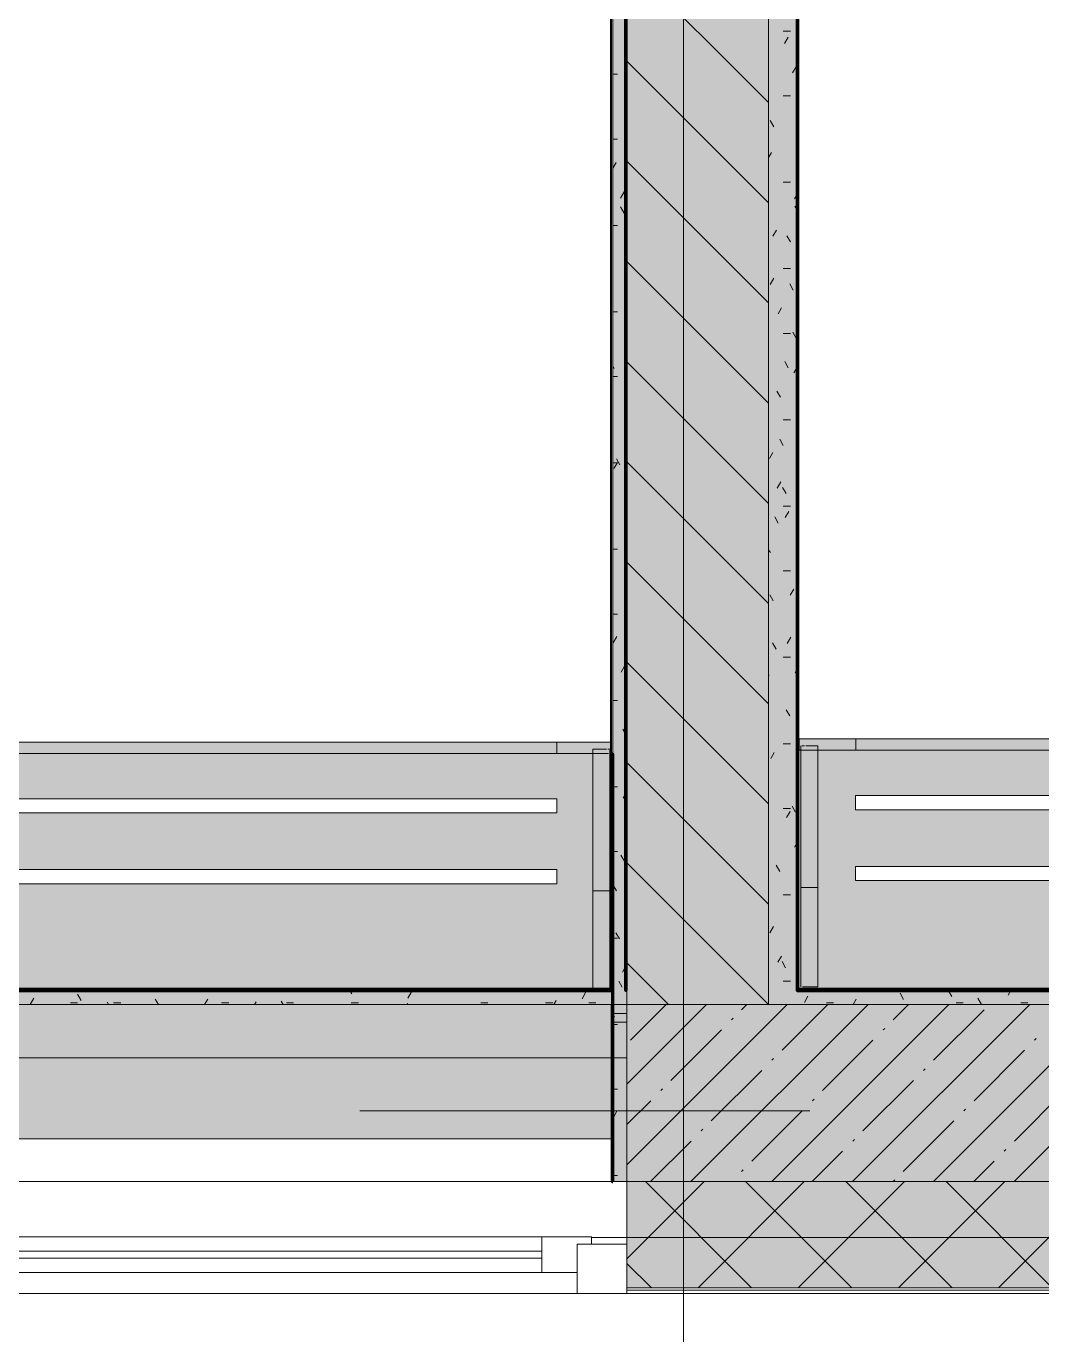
# Model space of a CAD drawing. Header units: millimetres. Extents: x -3817 to 677485, y -22715 to 103890.
# Drawn here: x 433561 to 434994, y 1603 to 3450 of the extents above; entities that cross this region are included whole.
import ezdxf

# ---------------------------------------------------------------- set-up
doc = ezdxf.new("R2010")
doc.units = ezdxf.units.MM
doc.layers.add('PDF _Геометрия', color=7, linetype='Continuous', true_color=0x1d1d1d)
doc.layers.add('PDF _Сплошная заливка', color=7, linetype='Continuous', true_color=0xffffff)

msp = doc.modelspace()

# ---------------------------------------------------------------- hatches: boundary and pattern name
at = {"layer": 'PDF _Сплошная заливка', "transparency": 33554559}
for points in [[(434482, 2069), (434608.6, 2069), (434608.6, 4319), (434408.6, 4319), (434408.6, 2069)], [(434388.6, 2069), (434387.6, 2089), (429463.6, 2089), (429463.6, 2069), (434387.6, 2069)], [(436744.6, 2069), (436928.6, 2069), (436928.6, 2089), (434648.6, 2089), (434648.6, 2069), (436421.4, 2069)], [(434482, 1819), (435308.6, 1819), (435308.6, 2069), (434408.6, 2069), (434408.6, 1819)]]:
    msp.add_hatch(color=256, dxfattribs=at).paths.add_polyline_path(points)
at = {"layer": 'PDF _Сплошная заливка', "true_color": 0xeae6de, "transparency": 33554559}
h = msp.add_hatch(color=254, dxfattribs=at)
h.paths.add_polyline_path([(432134.3, 2090), (434385.6, 2090), (434385.6, 2439.4), (432129.6, 2439.4), (432129.6, 2090)], flags=0)
h.paths.add_polyline_path([(432209.6, 2239.4), (432209.6, 2259.4), (434309.6, 2259.4), (434309.6, 2239.4), (432542.6, 2239.4)], flags=0)
h.paths.add_polyline_path([(432209.6, 2339.4), (432209.6, 2359.4), (434309.6, 2359.4), (434309.6, 2339.4), (432542.6, 2339.4)], flags=0)
h = msp.add_hatch(color=254, dxfattribs=at)
h.paths.add_polyline_path([(434651.2, 2090), (435321.5, 2090), (435321.1, 2444), (434651.2, 2444)], flags=0)
h.paths.add_polyline_path([(434731.2, 2244), (434731.2, 2264), (435241.5, 2264), (435241.5, 2244), (435128.5, 2244)], flags=0)
h.paths.add_polyline_path([(434731.2, 2344), (434731.2, 2364), (435241.5, 2364), (435241.5, 2344), (435128.5, 2344)], flags=0)
at = {"layer": 'PDF _Сплошная заливка', "transparency": 33554559}
h = msp.add_hatch(color=256, dxfattribs=at)
h.paths.add_polyline_path([(430158.6, 2056.5), (430158.6, 2069), (429908.6, 2069), (429908.6, 2056.5), (429956.7, 2056.5)], flags=0)
h.paths.add_polyline_path([(434388.6, 2056.5), (434408.6, 2056.5), (434408.6, 2069), (434388.6, 2069)], flags=0)
h.paths.add_polyline_path([(432108.6, 2056.5), (432108.6, 2069), (431058.6, 2069), (431058.6, 2056.5), (431249.7, 2056.5)], flags=0)
h = msp.add_hatch(color=256, dxfattribs=at)
h.paths.add_polyline_path([(434388.6, 2044), (434408.6, 2044), (434408.6, 2056.5), (434388.6, 2056.5)], flags=0)
h.paths.add_polyline_path([(429908.6, 2044), (430158.6, 2044), (430158.6, 2056.5), (429908.6, 2056.5)], flags=0)
h.paths.add_polyline_path([(431249.7, 2044), (432108.6, 2044), (432108.6, 2056.5), (431058.6, 2056.5), (431058.6, 2044)], flags=0)
at = {"layer": 'PDF _Сплошная заливка', "true_color": 0xe7e7e7, "transparency": 33554559}
h = msp.add_hatch(color=254, dxfattribs=at)
h.paths.add_polyline_path([(434388.6, 1994), (434408.6, 1994), (434408.6, 2044), (434388.6, 2044)], flags=0)
h.paths.add_polyline_path([(429908.6, 1994), (430158.6, 1994), (430158.6, 2044), (429908.6, 2044)], flags=0)
h.paths.add_polyline_path([(431249.7, 1994), (432108.6, 1994), (432108.6, 2044), (431058.6, 2044), (431058.6, 1994)], flags=0)
at = {"layer": 'PDF _Сплошная заливка', "transparency": 33554559}
h = msp.add_hatch(color=256, dxfattribs=at)
h.paths.add_polyline_path([(452358.6, 1669), (452358.6, 1819), (451008.6, 1819), (451008.6, 1669)], flags=0)
h.paths.add_polyline_path([(446608.6, 1669), (446608.6, 1819), (445208.6, 1819), (445208.6, 1669)], flags=0)
h.paths.add_polyline_path([(449308.6, 1669), (450108.6, 1669), (450108.6, 1819), (449308.6, 1819), (449308.6, 1790.5)], flags=0)
h.paths.add_polyline_path([(440958.6, 1669), (440958.6, 1819), (439808.6, 1819), (439808.6, 1669)], flags=0)
h.paths.add_polyline_path([(427208.6, 1669), (427208.6, 1819), (426316.6, 1819), (426316.6, 1669), (426613.4, 1669)], flags=0)
h.paths.add_polyline_path([(434408.6, 1669), (435308.6, 1669), (435308.6, 1819), (434408.6, 1819), (434408.6, 1790.5)], flags=0)
h.paths.add_polyline_path([(441858.6, 1669), (442908.6, 1669), (442908.6, 1819), (441858.6, 1819), (441858.6, 1790.5)], flags=0)
h.paths.add_polyline_path([(432108.6, 1669), (432108.6, 1819), (431058.6, 1819), (431058.6, 1669)], flags=0)
h.paths.add_polyline_path([(448408.6, 1669), (448408.6, 1819), (447508.6, 1819), (447508.6, 1669), (448057.8, 1669)], flags=0)
h.paths.add_polyline_path([(436208.6, 1669), (437508.6, 1669), (437508.6, 1819), (436208.6, 1819), (436208.6, 1790.5)], flags=0)
h.paths.add_polyline_path([(428108.6, 1669), (430158.6, 1669), (430158.6, 1819), (428108.6, 1819), (428108.6, 1790.5)], flags=0)
h.paths.add_polyline_path([(416488.6, 1669), (418308.6, 1669), (418308.6, 1819), (416488.6, 1819), (416488.6, 1790.5)], flags=0)
h.paths.add_polyline_path([(423263.4, 1669), (424000.6, 1669), (424000.6, 1819), (422958.6, 1819), (422958.6, 1669)], flags=0)
h.paths.add_polyline_path([(422058.6, 1669), (422058.6, 1819), (420908.6, 1819), (420908.6, 1669)], flags=0)
h.paths.add_polyline_path([(420008.6, 1669), (420008.6, 1819), (419208.6, 1819), (419208.6, 1669)], flags=0)

# ---------------------------------------------------------------- linework, layer by layer
at = {"layer": 'PDF _Геометрия', "color": 171, "lineweight": 70, "true_color": 0x8080ff}
msp.add_lwpolyline([(434406.6, 12309), (434406.6, 2089.5), (434407.6, 2089.5), (434407.6, 12309)], close=True, dxfattribs=at)
at = {"layer": 'PDF _Геометрия', "color": 9, "lineweight": 9, "true_color": 0xc0c0c0}
for points in [[(434388.6, 12298), (434388.6, 1994), (434408.6, 1994), (434408.6, 2044), (434408.6, 2056.5), (434408.6, 2069), (434408.6, 4319), (434608.6, 4319), (434608.6, 2069), (434648.6, 2069)], [(436928.6, 2439), (436928.6, 2089), (434648.6, 2089), (434648.6, 4319)], [(434385.6, 2090), (434385.6, 2819.3), (434385.6, 2945.7), (434385.6, 3065), (434385.6, 3001.3), (434385.6, 2934.4), (434385.6, 2864.3), (434385.6, 2791.2), (434385.6, 2714.8), (434385.6, 2635.4), (434385.6, 2552.8), (434385.6, 2467), (434385.6, 2439.4), (434385.6, 2545.3), (434385.6, 2723.5), (434385.6, 2912.7), (434385.6, 3113), (434385.6, 3154.3), (434385.6, 3187.2), (434385.6, 3213.3), (434385.6, 3234.3), (434385.6, 3251.6), (434385.6, 3266.9), (434385.6, 3281), (434385.6, 3294.4), (434385.6, 3307.2), (434385.6, 3319.9), (434385.6, 3332.9), (434385.6, 3346.3), (434385.6, 3360.3), (434385.6, 3374.7), (434385.6, 3389.3), (434385.6, 3404), (434385.6, 3418.7), (434385.6, 3433.1), (434385.6, 3447.1), (434385.6, 3461)], [(434386.6, 3461), (434386.6, 3447.1), (434386.6, 3433.1), (434386.6, 3418.7), (434386.6, 3404), (434386.6, 3389.3), (434386.6, 3374.7), (434386.6, 3360.3), (434386.6, 3346.3), (434386.6, 3332.9), (434386.6, 3319.9), (434386.6, 3307.2), (434386.6, 3294.4), (434386.6, 3281), (434386.6, 3266.9), (434386.6, 3251.6), (434386.6, 3234.3), (434386.6, 3213.3), (434386.6, 3187.2), (434386.6, 3154.3), (434386.6, 3113), (434386.6, 2912.7), (434386.6, 2723.5), (434386.6, 2545.3), (434386.6, 2439.4), (434386.6, 2467), (434386.6, 2552.8), (434386.6, 2635.4), (434386.6, 2714.8), (434386.6, 2791.2), (434386.6, 2864.3), (434386.6, 2934.4), (434386.6, 3001.3), (434386.6, 3065), (434386.6, 2945.7), (434386.6, 2819.3), (434386.6, 2090)], [(434385.6, 3342.5), (434385.6, 3344.8), (434385.6, 3347.4), (434385.6, 3350.5), (434385.6, 3353.8), (434385.6, 3357.6), (434385.6, 3361.6), (434385.6, 3365.9), (434385.6, 3370.6), (434385.6, 3375.4), (434385.6, 3380.3), (434385.6, 3385.3), (434385.6, 3390.2), (434385.6, 3395), (434385.6, 3399.7), (434385.6, 3404.1), (434385.6, 3408.3), (434385.6, 3412.2), (434385.6, 3415.9), (434385.6, 3419.4), (434385.6, 3422.6), (434385.6, 3425.7), (434385.6, 3428.6), (434385.6, 3431.3), (434385.6, 3433.9), (434385.6, 3436.2), (434385.6, 3438.3), (434385.6, 3440.2), (434385.6, 3441.7), (434385.6, 3443), (434385.6, 3443.9), (434385.6, 3444.6), (434385.6, 3445.1), (434385.6, 3445.3), (434385.6, 3445.5), (434385.6, 3445.7), (434385.6, 3445.8), (434385.6, 3446), (434385.6, 3446.2), (434385.6, 3446.5), (434385.6, 3446.6), (434385.6, 3446.8), (434385.6, 3446.8)], [(434385.6, 3446.8), (434385.6, 3446.8), (434385.6, 3446.7), (434385.6, 3446.6), (434385.6, 3446.3), (434385.6, 3446.1), (434385.6, 3445.7), (434385.6, 3445.4), (434385.6, 3444.9), (434385.6, 3444.5), (434385.6, 3443.9), (434385.6, 3443.3), (434385.6, 3442.6), (434385.6, 3441.8), (434385.6, 3440.9), (434385.6, 3439.9), (434385.6, 3438.6), (434385.6, 3437), (434385.6, 3434.8), (434385.6, 3431.8), (434385.6, 3427.9), (434385.6, 3422.9)], [(434386.6, 3356.4), (434386.6, 3357.7), (434386.6, 3359.2), (434386.6, 3360.7), (434386.6, 3362.3), (434386.6, 3363.9), (434386.6, 3365.6), (434386.6, 3367.3), (434386.6, 3369.1), (434386.6, 3370.9), (434386.6, 3372.8), (434386.6, 3374.8), (434386.6, 3376.8), (434386.6, 3378.9), (434386.6, 3381), (434386.6, 3383.1), (434386.6, 3385.1), (434386.6, 3387.1), (434386.6, 3389.2), (434386.6, 3391.2), (434386.6, 3393.3), (434386.6, 3395.5), (434386.6, 3397.7), (434386.6, 3399.9), (434386.6, 3402), (434386.6, 3404), (434386.6, 3406.1), (434386.6, 3408.5), (434386.6, 3412.1), (434386.6, 3420), (434386.6, 3420.9), (434386.6, 3425.9), (434386.6, 3429.8), (434386.6, 3432.8), (434386.6, 3435), (434386.6, 3436.6), (434386.6, 3437.9), (434386.6, 3438.9), (434386.6, 3439.8), (434386.6, 3440.6), (434386.6, 3441.3), (434386.6, 3441.9), (434386.6, 3442.5), (434386.6, 3443), (434386.6, 3443.4), (434386.6, 3443.8), (434386.6, 3444.1), (434386.6, 3444.4), (434386.6, 3444.6), (434386.6, 3444.7), (434386.6, 3444.8), (434386.6, 3444.9), (434385.6, 3444.9), (434385.6, 3444.8), (434385.6, 3444.7), (434385.6, 3444.6), (434385.6, 3444.4), (434385.6, 3444.1), (434385.6, 3443.8), (434385.6, 3443.4), (434385.6, 3443), (434385.6, 3442.5), (434385.6, 3441.9), (434385.6, 3441.3), (434385.6, 3440.6), (434385.6, 3439.8), (434385.6, 3438.9), (434385.6, 3437.9), (434385.6, 3436.6), (434385.6, 3435), (434385.6, 3432.8), (434385.6, 3429.8), (434385.6, 3425.9), (434385.6, 3420.9), (434385.6, 3420), (434385.6, 3412.1), (434385.6, 3408.5), (434385.6, 3406.1), (434385.6, 3404), (434385.6, 3402), (434385.6, 3399.9), (434385.6, 3397.7), (434385.6, 3395.5), (434385.6, 3393.3), (434385.6, 3391.2), (434385.6, 3389.2), (434385.6, 3387.1), (434385.6, 3385.1), (434385.6, 3383.1), (434385.6, 3381), (434385.6, 3378.9), (434385.6, 3376.8), (434385.6, 3374.8), (434385.6, 3372.8), (434385.6, 3370.9), (434385.6, 3369.1), (434385.6, 3367.3), (434385.6, 3365.6), (434385.6, 3363.9), (434385.6, 3362.3), (434385.6, 3360.7), (434385.6, 3359.2), (434385.6, 3357.7), (434385.6, 3356.4)], [(434385.6, 3444.9), (434385.6, 3444.8), (434385.6, 3444.7), (434385.6, 3444.5), (434385.6, 3444.3), (434385.6, 3444.1), (434385.6, 3443.9), (434385.6, 3443.7), (434385.6, 3443.5), (434385.6, 3443.4), (434385.6, 3443.1), (434385.6, 3442.6), (434385.6, 3442), (434385.6, 3441), (434385.6, 3439.8), (434385.6, 3438.2), (434385.6, 3436.3), (434385.6, 3434.2), (434385.6, 3431.9), (434385.6, 3429.3), (434385.6, 3426.6), (434385.6, 3423.7), (434385.6, 3420.7), (434385.6, 3417.4), (434385.6, 3413.9), (434385.6, 3410.2), (434385.6, 3406.3), (434385.6, 3402.1), (434385.6, 3397.7), (434385.6, 3393.1), (434385.6, 3388.2), (434385.6, 3383.3), (434385.6, 3378.3), (434385.6, 3373.4), (434385.6, 3368.6), (434385.6, 3364), (434385.6, 3359.6), (434385.6, 3355.6), (434385.6, 3351.9), (434385.6, 3348.5), (434385.6, 3345.5), (434385.6, 3342.8), (434385.6, 3340.5)], [(434386.6, 3422.9), (434386.6, 3427.9), (434386.6, 3431.8), (434386.6, 3434.8), (434386.6, 3437), (434386.6, 3438.6), (434386.6, 3439.9), (434386.6, 3440.9), (434386.6, 3441.8), (434386.6, 3442.6), (434386.6, 3443.3), (434386.6, 3443.9), (434386.6, 3444.5), (434386.6, 3444.9), (434386.6, 3445.4), (434386.6, 3445.7), (434386.6, 3446.1), (434386.6, 3446.3), (434386.6, 3446.6), (434386.6, 3446.7), (434386.6, 3446.8), (434386.6, 3446.8)], [(434386.6, 3446.8), (434386.6, 3446.8), (434386.6, 3446.6), (434386.6, 3446.5), (434386.6, 3446.2), (434386.6, 3446), (434386.6, 3445.8), (434386.6, 3445.7), (434386.6, 3445.5), (434386.6, 3445.3), (434386.6, 3445.1), (434386.6, 3444.6), (434386.6, 3443.9), (434386.6, 3443), (434386.6, 3441.7), (434386.6, 3440.2), (434386.6, 3438.3), (434386.6, 3436.2), (434386.6, 3433.9), (434386.6, 3431.3), (434386.6, 3428.6), (434386.6, 3425.7), (434386.6, 3422.6), (434386.6, 3419.4), (434386.6, 3415.9), (434386.6, 3412.2), (434386.6, 3408.3), (434386.6, 3404.1), (434386.6, 3399.7), (434386.6, 3395), (434386.6, 3390.2), (434386.6, 3385.3), (434386.6, 3380.3), (434386.6, 3375.4), (434386.6, 3370.6), (434386.6, 3365.9), (434386.6, 3361.6), (434386.6, 3357.6), (434386.6, 3353.8), (434386.6, 3350.5), (434386.6, 3347.4), (434386.6, 3344.8), (434386.6, 3342.5)], [(434386.6, 3340.5), (434386.6, 3342.8), (434386.6, 3345.5), (434386.6, 3348.5), (434386.6, 3351.9), (434386.6, 3355.6), (434386.6, 3359.6), (434386.6, 3364), (434386.6, 3368.6), (434386.6, 3373.4), (434386.6, 3378.3), (434386.6, 3383.3), (434386.6, 3388.2), (434386.6, 3393.1), (434386.6, 3397.7), (434386.6, 3402.1), (434386.6, 3406.3), (434386.6, 3410.2), (434386.6, 3413.9), (434386.6, 3417.4), (434386.6, 3420.7), (434386.6, 3423.7), (434386.6, 3426.6), (434386.6, 3429.3), (434386.6, 3431.9), (434386.6, 3434.2), (434386.6, 3436.3), (434386.6, 3438.2), (434386.6, 3439.8), (434386.6, 3441), (434386.6, 3442), (434386.6, 3442.6), (434386.6, 3443.1), (434386.6, 3443.4), (434386.6, 3443.5), (434386.6, 3443.7), (434386.6, 3443.9), (434386.6, 3444.1), (434386.6, 3444.3), (434386.6, 3444.5), (434386.6, 3444.7), (434386.6, 3444.8), (434386.6, 3444.9)], [(434386.6, 3355.8), (434386.6, 3357), (434386.6, 3358.3), (434386.6, 3359.7), (434386.6, 3361.2), (434386.6, 3362.7), (434386.6, 3364.3), (434386.6, 3365.9), (434386.6, 3367.6), (434386.6, 3369.3), (434386.6, 3371), (434386.6, 3372.9), (434386.6, 3374.8), (434386.6, 3376.8), (434386.6, 3378.8), (434386.6, 3380.9), (434386.6, 3383), (434386.6, 3385.1), (434386.6, 3387.1), (434386.6, 3389.1), (434386.6, 3391.1), (434386.6, 3393.2), (434386.6, 3395.3), (434386.6, 3397.5), (434386.6, 3399.7), (434386.6, 3401.9), (434386.6, 3404), (434386.6, 3406), (434386.6, 3408.1), (434386.6, 3410.4), (434386.6, 3414.1), (434386.6, 3422), (434385.6, 3422), (434385.6, 3414.1), (434385.6, 3410.4), (434385.6, 3408.1), (434385.6, 3406), (434385.6, 3404), (434385.6, 3401.9), (434385.6, 3399.7), (434385.6, 3397.5), (434385.6, 3395.3), (434385.6, 3393.2), (434385.6, 3391.1), (434385.6, 3389.1), (434385.6, 3387.1), (434385.6, 3385.1), (434385.6, 3383), (434385.6, 3380.9), (434385.6, 3378.8), (434385.6, 3376.8), (434385.6, 3374.8), (434385.6, 3372.9), (434385.6, 3371), (434385.6, 3369.3), (434385.6, 3367.6), (434385.6, 3365.9), (434385.6, 3364.3), (434385.6, 3362.7), (434385.6, 3361.2), (434385.6, 3359.7), (434385.6, 3358.3), (434385.6, 3357), (434385.6, 3355.8)], [(434385.6, 3420), (434386.6, 3420)], [(434386.6, 3354.4), (434386.6, 3356.5), (434386.6, 3358.7), (434386.6, 3360.9), (434386.6, 3363.1), (434386.6, 3365.2), (434386.6, 3367.2), (434386.6, 3369.3), (434386.6, 3371.7), (434386.6, 3375.3), (434386.6, 3383.2), (434386.6, 3384.1), (434386.6, 3389.1), (434386.6, 3393), (434386.6, 3396), (434386.6, 3398.2), (434386.6, 3399.9), (434386.6, 3401.1), (434386.6, 3402.1), (434386.6, 3403), (434386.6, 3403.8), (434386.6, 3404.5), (434386.6, 3405.1), (434386.6, 3405.7), (434386.6, 3406.2), (434386.6, 3406.6), (434386.6, 3407), (434386.6, 3407.3), (434386.6, 3407.6), (434386.6, 3407.8), (434386.6, 3408), (434386.6, 3408), (434386.6, 3408.1), (434385.6, 3408.1), (434385.6, 3408), (434385.6, 3408), (434385.6, 3407.8), (434385.6, 3407.6), (434385.6, 3407.3), (434385.6, 3407), (434385.6, 3406.6), (434385.6, 3406.2), (434385.6, 3405.7), (434385.6, 3405.1), (434385.6, 3404.5), (434385.6, 3403.8), (434385.6, 3403), (434385.6, 3402.1), (434385.6, 3401.1), (434385.6, 3399.9), (434385.6, 3398.2), (434385.6, 3396), (434385.6, 3393), (434385.6, 3389.1), (434385.6, 3384.1), (434385.6, 3383.2), (434385.6, 3375.3), (434385.6, 3371.7), (434385.6, 3369.3), (434385.6, 3367.2), (434385.6, 3365.2), (434385.6, 3363.1), (434385.6, 3360.9), (434385.6, 3358.7), (434385.6, 3356.5), (434385.6, 3354.4)], [(434385.6, 3408.1), (434385.6, 3408), (434385.6, 3407.9), (434385.6, 3407.7), (434385.6, 3407.5), (434385.6, 3407.3), (434385.6, 3407.1), (434385.6, 3406.9), (434385.6, 3406.8), (434385.6, 3406.6), (434385.6, 3406.3), (434385.6, 3405.8), (434385.6, 3405.2), (434385.6, 3404.2), (434385.6, 3403), (434385.6, 3401.4), (434385.6, 3399.5), (434385.6, 3397.4), (434385.6, 3395.1), (434385.6, 3392.6), (434385.6, 3389.8), (434385.6, 3387), (434385.6, 3383.9), (434385.6, 3380.6), (434385.6, 3377.1), (434385.6, 3373.4), (434385.6, 3369.5), (434385.6, 3365.3), (434385.6, 3360.9), (434385.6, 3356.3), (434385.6, 3351.4), (434385.6, 3346.5), (434385.6, 3341.5), (434385.6, 3336.6), (434385.6, 3331.8), (434385.6, 3327.2), (434385.6, 3322.8), (434385.6, 3318.8), (434385.6, 3315.1), (434385.6, 3311.7), (434385.6, 3308.7), (434385.6, 3306), (434385.6, 3303.8)], [(434385.6, 3301.7), (434385.6, 3303.9), (434385.6, 3306.6), (434385.6, 3309.6), (434385.6, 3313), (434385.6, 3316.7), (434385.6, 3320.7), (434385.6, 3325.1), (434385.6, 3329.7), (434385.6, 3334.5), (434385.6, 3339.4), (434385.6, 3344.4), (434385.6, 3349.4), (434385.6, 3354.2), (434385.6, 3358.8), (434385.6, 3363.3), (434385.6, 3367.4), (434385.6, 3371.3), (434385.6, 3375), (434385.6, 3378.5), (434385.6, 3381.8), (434385.6, 3384.9), (434385.6, 3387.8), (434385.6, 3390.5), (434385.6, 3393), (434385.6, 3395.3), (434385.6, 3397.5), (434385.6, 3399.3), (434385.6, 3400.9), (434385.6, 3402.1), (434385.6, 3403.1), (434385.6, 3403.8), (434385.6, 3404.2), (434385.6, 3404.5), (434385.6, 3404.7), (434385.6, 3404.8), (434385.6, 3405), (434385.6, 3405.2), (434385.6, 3405.4), (434385.6, 3405.6), (434385.6, 3405.8), (434385.6, 3405.9), (434385.6, 3406)], [(434385.6, 3406), (434385.6, 3406), (434385.6, 3405.9), (434385.6, 3405.7), (434385.6, 3405.5), (434385.6, 3405.2), (434385.6, 3404.9), (434385.6, 3404.5), (434385.6, 3404.1), (434385.6, 3403.6), (434385.6, 3403.1), (434385.6, 3402.4), (434385.6, 3401.7), (434385.6, 3400.9), (434385.6, 3400), (434385.6, 3399), (434385.6, 3397.8), (434385.6, 3396.1), (434385.6, 3393.9), (434385.6, 3391), (434385.6, 3387), (434385.6, 3382)], [(434386.6, 3303.8), (434386.6, 3306), (434386.6, 3308.7), (434386.6, 3311.7), (434386.6, 3315.1), (434386.6, 3318.8), (434386.6, 3322.8), (434386.6, 3327.2), (434386.6, 3331.8), (434386.6, 3336.6), (434386.6, 3341.5), (434386.6, 3346.5), (434386.6, 3351.4), (434386.6, 3356.3), (434386.6, 3360.9), (434386.6, 3365.3), (434386.6, 3369.5), (434386.6, 3373.4), (434386.6, 3377.1), (434386.6, 3380.6), (434386.6, 3383.9), (434386.6, 3387), (434386.6, 3389.8), (434386.6, 3392.6), (434386.6, 3395.1), (434386.6, 3397.4), (434386.6, 3399.5), (434386.6, 3401.4), (434386.6, 3403), (434386.6, 3404.2), (434386.6, 3405.2), (434386.6, 3405.8), (434386.6, 3406.3), (434386.6, 3406.6), (434386.6, 3406.8), (434386.6, 3406.9), (434386.6, 3407.1), (434386.6, 3407.3), (434386.6, 3407.5), (434386.6, 3407.7), (434386.6, 3407.9), (434386.6, 3408), (434386.6, 3408.1)], [(434386.6, 3382), (434386.6, 3387), (434386.6, 3391), (434386.6, 3393.9), (434386.6, 3396.1), (434386.6, 3397.8), (434386.6, 3399), (434386.6, 3400), (434386.6, 3400.9), (434386.6, 3401.7), (434386.6, 3402.4), (434386.6, 3403.1), (434386.6, 3403.6), (434386.6, 3404.1), (434386.6, 3404.5), (434386.6, 3404.9), (434386.6, 3405.2), (434386.6, 3405.5), (434386.6, 3405.7), (434386.6, 3405.9), (434386.6, 3406), (434386.6, 3406)], [(434386.6, 3406), (434386.6, 3405.9), (434386.6, 3405.8), (434386.6, 3405.6), (434386.6, 3405.4), (434386.6, 3405.2), (434386.6, 3405), (434386.6, 3404.8), (434386.6, 3404.7), (434386.6, 3404.5), (434386.6, 3404.2), (434386.6, 3403.8), (434386.6, 3403.1), (434386.6, 3402.1), (434386.6, 3400.9), (434386.6, 3399.3), (434386.6, 3397.5), (434386.6, 3395.3), (434386.6, 3393), (434386.6, 3390.5), (434386.6, 3387.8), (434386.6, 3384.9), (434386.6, 3381.8), (434386.6, 3378.5), (434386.6, 3375), (434386.6, 3371.3), (434386.6, 3367.4), (434386.6, 3363.3), (434386.6, 3358.8), (434386.6, 3354.2), (434386.6, 3349.4), (434386.6, 3344.4), (434386.6, 3339.4), (434386.6, 3334.5), (434386.6, 3329.7), (434386.6, 3325.1), (434386.6, 3320.7), (434386.6, 3316.7), (434386.6, 3313), (434386.6, 3309.6), (434386.6, 3306.6), (434386.6, 3303.9), (434386.6, 3301.7)], [(434386.6, 3383.2), (434385.6, 3383.2)], [(434386.6, 3352.3), (434386.6, 3354.5), (434386.6, 3356.6), (434386.6, 3358.8), (434386.6, 3361), (434386.6, 3363.1), (434386.6, 3365.1), (434386.6, 3367.2), (434386.6, 3369.6), (434386.6, 3373.3), (434386.6, 3381.1), (434385.6, 3381.1), (434385.6, 3373.3), (434385.6, 3369.6), (434385.6, 3367.2), (434385.6, 3365.1), (434385.6, 3363.1), (434385.6, 3361), (434385.6, 3358.8), (434385.6, 3356.6), (434385.6, 3354.5), (434385.6, 3352.3)], [(434385.6, 3355.9), (434385.6, 3341), (434385.6, 3326.5), (434385.6, 3312.4), (434385.6, 3298.5), (434385.6, 3284.7), (434385.6, 3270.7), (434385.6, 3256.4), (434385.6, 3241.6), (434385.6, 3226.2), (434385.6, 3209.8), (434385.6, 3192.2), (434385.6, 3172.6), (434385.6, 3150.3), (434385.6, 3124.6), (434385.6, 3094.8), (434385.6, 3060.2), (434385.6, 3022.7), (434385.6, 2989.1), (434385.6, 2959.2), (434385.6, 2932.5), (434385.6, 2908.5), (434385.6, 2886.9), (434385.6, 2867.3), (434385.6, 2849.3), (434385.6, 2833.9)], [(434386.6, 2833.9), (434386.6, 2849.3), (434386.6, 2867.3), (434386.6, 2886.9), (434386.6, 2908.5), (434386.6, 2932.5), (434386.6, 2959.2), (434386.6, 2989.1), (434386.6, 3022.7), (434386.6, 3060.2), (434386.6, 3094.8), (434386.6, 3124.6), (434386.6, 3150.3), (434386.6, 3172.6), (434386.6, 3192.2), (434386.6, 3209.8), (434386.6, 3226.2), (434386.6, 3241.6), (434386.6, 3256.4), (434386.6, 3270.7), (434386.6, 3284.7), (434386.6, 3298.5), (434386.6, 3312.4), (434386.6, 3326.5), (434386.6, 3341), (434386.6, 3355.9)], [(434385.6, 2979.6), (434385.6, 2982.8), (434385.6, 3011), (434385.6, 3035.3), (434385.6, 3056.2), (434385.6, 3074), (434385.6, 3089.1), (434385.6, 3101.9), (434385.6, 3112.8), (434385.6, 3122), (434385.6, 3129.9), (434385.6, 3137.1), (434385.6, 3144.1), (434385.6, 3150.1), (434385.6, 3153.6)], [(434385.6, 3152.4), (434385.6, 3148.3), (434385.6, 3141.3), (434385.6, 3131.3), (434385.6, 3118.5), (434385.6, 3103.4), (434385.6, 3086.4), (434385.6, 3076.2), (434385.6, 3066.8), (434385.6, 3058.3), (434385.6, 3050.4), (434385.6, 3043.2), (434385.6, 3036.5), (434385.6, 3030.2), (434385.6, 3024.3), (434385.6, 3018.7), (434385.6, 3013.4), (434385.6, 3008.3), (434385.6, 3003.6), (434385.6, 2999.1), (434385.6, 2994.9), (434385.6, 2990.9), (434385.6, 2987.2), (434385.6, 2983.8), (434385.6, 2981)], [(434385.6, 3151.5), (434385.6, 3148), (434385.6, 3142), (434385.6, 3135), (434385.6, 3127.8), (434385.6, 3119.9), (434385.6, 3110.7), (434385.6, 3099.8), (434385.6, 3087), (434385.6, 3071.9), (434385.6, 3054.1), (434385.6, 3033.3), (434385.6, 3008.9), (434385.6, 2980.7), (434385.6, 2977.5)], [(434385.6, 2978.9), (434385.6, 2981.8), (434385.6, 2985.1), (434385.6, 2988.8), (434385.6, 2992.8), (434385.6, 2997), (434385.6, 3001.5), (434385.6, 3006.2), (434385.6, 3011.3), (434385.6, 3016.6), (434385.6, 3022.2), (434385.6, 3028.1), (434385.6, 3034.4), (434385.6, 3041.1), (434385.6, 3048.4), (434385.6, 3056.2), (434385.6, 3064.8), (434385.6, 3074.1), (434385.6, 3084.4), (434385.6, 3101.4), (434385.6, 3116.4), (434385.6, 3129.2), (434385.6, 3139.2), (434385.6, 3146.2), (434385.6, 3150.3)], [(434386.6, 3153.6), (434386.6, 3150.1), (434386.6, 3144.1), (434386.6, 3137.1), (434386.6, 3129.9), (434386.6, 3122), (434386.6, 3112.8), (434386.6, 3101.9), (434386.6, 3089.1), (434386.6, 3074), (434386.6, 3056.2), (434386.6, 3035.3), (434386.6, 3011), (434386.6, 2982.8), (434386.6, 2979.6)], [(434386.6, 2981), (434386.6, 2983.8), (434386.6, 2987.2), (434386.6, 2990.9), (434386.6, 2994.9), (434386.6, 2999.1), (434386.6, 3003.6), (434386.6, 3008.3), (434386.6, 3013.4), (434386.6, 3018.7), (434386.6, 3024.3), (434386.6, 3030.2), (434386.6, 3036.5), (434386.6, 3043.2), (434386.6, 3050.4), (434386.6, 3058.3), (434386.6, 3066.8), (434386.6, 3076.2), (434386.6, 3086.4), (434386.6, 3103.4), (434386.6, 3118.5), (434386.6, 3131.3), (434386.6, 3141.3), (434386.6, 3148.3), (434386.6, 3152.4)], [(434386.6, 2977.5), (434386.6, 2980.7), (434386.6, 3008.9), (434386.6, 3033.3), (434386.6, 3054.1), (434386.6, 3071.9), (434386.6, 3087), (434386.6, 3099.8), (434386.6, 3110.7), (434386.6, 3119.9), (434386.6, 3127.8), (434386.6, 3135), (434386.6, 3142), (434386.6, 3148), (434386.6, 3151.5)], [(434386.6, 3150.3), (434386.6, 3146.2), (434386.6, 3139.2), (434386.6, 3129.2), (434386.6, 3116.4), (434386.6, 3101.4), (434386.6, 3084.4), (434386.6, 3074.1), (434386.6, 3064.8), (434386.6, 3056.2), (434386.6, 3048.4), (434386.6, 3041.1), (434386.6, 3034.4), (434386.6, 3028.1), (434386.6, 3022.2), (434386.6, 3016.6), (434386.6, 3011.3), (434386.6, 3006.2), (434386.6, 3001.5), (434386.6, 2997), (434386.6, 2992.8), (434386.6, 2988.8), (434386.6, 2985.1), (434386.6, 2981.8), (434386.6, 2978.9)], [(434385.6, 2832.4), (434385.6, 2816.3), (434385.6, 2800.7), (434385.6, 2785.6), (434385.6, 2770.9), (434385.6, 2756.6), (434385.6, 2742.7), (434385.6, 2729), (434385.6, 2715.6), (434385.6, 2702.5), (434385.6, 2689.5), (434385.6, 2676.7), (434385.6, 2664.3), (434385.6, 2652.2), (434385.6, 2640.6)], [(434386.6, 2640.6), (434386.6, 2652.2), (434386.6, 2664.3), (434386.6, 2676.7), (434386.6, 2689.5), (434386.6, 2702.5), (434386.6, 2715.6), (434386.6, 2729), (434386.6, 2742.7), (434386.6, 2756.6), (434386.6, 2770.9), (434386.6, 2785.6), (434386.6, 2800.7), (434386.6, 2816.3), (434386.6, 2832.4)], [(434385.6, 2641.4), (434385.6, 2663.7), (434385.6, 2686.3)], [(434386.6, 2686.3), (434386.6, 2663.7), (434386.6, 2641.4)], [(434387.6, 2089), (429483.6, 2089), (429483.6, 2439), (429463.6, 2439), (428868.6, 2439), (428868.6, 2419), (429463.6, 2419), (429463.6, 2089), (429463.6, 2069), (434387.6, 2069)], [(434388.6, 2069), (434388.6, 2089)], [(432108.6, 1819), (432108.6, 1661), (434408.6, 1661), (434408.6, 1819)]]:
    msp.add_lwpolyline(points, dxfattribs=at)
for points in [[(434407.6, 12299), (434407.6, 2089.5), (434408.6, 2089.5), (434408.6, 12299)], [(434408.6, 4319), (434408.6, 2069), (434608.6, 2069), (434608.6, 4319)], [(434386.6, 2640.6), (434386.6, 3355.9), (434385.6, 3355.9), (434385.6, 2640.6)], [(434386.6, 2236.8), (434386.6, 2641.4), (434385.6, 2641.4), (434385.6, 2236.8)], [(434408.6, 1819), (434408.6, 2069), (434388.6, 2069), (434388.6, 1819)], [(432129.6, 1819), (434387.6, 1819)], [(435308.6, 1819), (434408.6, 1819), (434408.6, 1661), (435308.6, 1661)]]:
    msp.add_lwpolyline(points, close=True, dxfattribs=at)
at = {"layer": 'PDF _Геометрия', "color": 231, "lineweight": 70, "true_color": 0xff80c0}
for points in [[(436928.6, 2440), (436609.1, 2440), (436608.1, 2440), (436608.1, 2090), (434649.6, 2090), (434649.6, 11298)], [(434648.6, 4319), (434648.6, 2090), (434648.6, 2089), (436609.1, 2089)], [(434387.6, 2069), (434387.6, 2019), (434388.6, 2019), (434388.6, 2069), (434388.6, 2089), (434388.6, 2422.6), (434387.6, 2422.6), (434387.6, 2090), (429484.6, 2090), (429484.6, 2440), (429483.6, 2440), (428868.6, 2440), (428848.6, 2440), (428847.6, 2440), (428847.6, 2090), (427001, 2090), (427001, 2440), (427000, 2440), (426585, 2440), (426565, 2440), (426564, 2440), (426564, 2090), (426308.6, 2090), (426308.6, 2089)], [(428868.6, 2439), (429483.6, 2439), (429483.6, 2090), (429483.6, 2089), (434387.6, 2089)]]:
    msp.add_lwpolyline(points, dxfattribs=at)
at = {"layer": 'PDF _Геометрия', "color": 253, "lineweight": 9, "true_color": 0xaaaaaa}
for points in [[(434488.6, 12.7), (434488.6, 2512.7), (434488.6, 4836.3)], [(434031.5, 1919), (434666.5, 1919)], [(432788.6, 1721), (434288.6, 1721)], [(434408.6, 1731), (434338.6, 1731)], [(434288.6, 1711), (432788.6, 1711)], [(432108.6, 1661), (434408.6, 1661)], [(434338.6, 1661), (432178.6, 1661)]]:
    msp.add_lwpolyline(points, dxfattribs=at)
at = {"layer": 'PDF _Геометрия', "lineweight": 9}
for points in [[(434608.6, 3342), (434408.6, 3542)], [(434608.6, 3200.6), (434408.6, 3400.6)], [(434608.6, 3059.2), (434408.6, 3259.2)], [(434608.6, 2917.8), (434408.6, 3117.8)], [(434608.6, 2776.3), (434408.6, 2976.3)], [(434608.6, 2634.9), (434408.6, 2834.9)], [(434608.6, 2493.5), (434408.6, 2693.5)], [(434608.6, 2352.1), (434408.6, 2552.1)], [(434608.6, 2210.7), (434408.6, 2410.7)], [(434608.6, 2069.2), (434408.6, 2269.2)], [(434467.4, 2069), (434408.6, 2127.8)], [(434408.6, 1956.8), (434520.9, 2069)], [(434408.6, 1842.7), (434634.9, 2069)], [(434413.7, 2018.8), (434463.9, 2069)], [(434499, 1819), (434749, 2069)], [(434570.5, 2061.6), (434577.9, 2069)], [(434613, 1819), (434863, 2069)], [(434627.5, 2004.5), (434692, 2069)], [(434727.1, 1819), (434977.1, 2069)], [(434784.3, 2047.3), (434806, 2069)], [(434841.1, 1819), (435091.1, 2069)], [(434955.2, 1819), (435205.2, 2069)], [(434841.3, 1990.3), (434912.6, 2061.6)], [(434470.7, 1961.8), (434542, 2033.1)], [(434556.2, 2047.3), (434558.6, 2049.7)], [(434770.1, 2033.1), (434772.4, 2035.4)], [(434684.5, 1947.5), (434755.8, 2018.8)], [(434983.9, 2018.8), (434986.3, 2021.2)], [(434898.4, 1933.3), (434969.6, 2004.5)], [(434613.2, 1990.3), (434615.6, 1992.7)], [(434827.1, 1976), (434829.5, 1978.4)], [(434527.7, 1904.7), (434599, 1976)], [(434741.5, 1890.5), (434812.8, 1961.8)], [(434456.4, 1947.5), (434458.8, 1949.9)], [(434955.4, 1876.2), (435026.7, 1947.5)], [(434408.6, 1899.7), (434442.2, 1933.3)], [(434670.3, 1933.3), (434672.6, 1935.6)], [(434884.1, 1919), (434886.5, 1921.4)], [(434584.7, 1847.7), (434656, 1919)], [(434798.6, 1833.5), (434869.9, 1904.7)], [(434513.4, 1890.5), (434515.8, 1892.9)], [(434442, 1819), (434499.2, 1876.2)], [(434727.3, 1876.2), (434729.7, 1878.6)], [(434670.1, 1819), (434713, 1862)], [(434898.2, 1819), (434926.9, 1847.7)], [(434941.1, 1862), (434943.5, 1864.3)], [(434570.5, 1833.5), (434572.8, 1835.8)], [(434408.6, 1710.2), (434517.4, 1819)], [(434584.6, 1669), (434434.6, 1819)], [(434508.9, 1669), (434658.9, 1819)], [(434556, 1819), (434556.2, 1819.2)], [(434726, 1669), (434576, 1819)], [(434650.3, 1669), (434800.3, 1819)], [(434867.4, 1669), (434717.4, 1819)], [(434784.3, 1819.2), (434786.7, 1821.6)], [(434791.7, 1669), (434941.7, 1819)], [(435008.9, 1669), (434858.9, 1819)], [(434933.1, 1669), (435083.1, 1819)], [(434443.2, 1669), (434408.6, 1703.5)]]:
    msp.add_lwpolyline(points, dxfattribs=at)
at = {"layer": 'PDF _Геометрия', "color": 253, "lineweight": 9, "true_color": 0x9b9b9b}
for points in [[(434629.2, 3443), (434639.3, 3443)], [(434636.1, 3434.2), (434631.1, 3425.5)], [(434608.6, 3412.5), (434608.8, 3412.5)], [(434388.6, 3382), (434395.4, 3382)], [(434647.3, 3392.6), (434642.2, 3383.9)], [(434648.6, 3373.2), (434648.4, 3373.6)], [(434629.2, 3351.6), (434639.3, 3351.6)], [(434608.6, 3321.1), (434608.8, 3321.1)], [(434615.9, 3308), (434610.9, 3316.7)], [(434388.6, 3290.6), (434395.4, 3290.6)], [(434612.7, 3271.8), (434608.6, 3264.7)], [(434393.4, 3257.6), (434388.6, 3249.4)], [(434404.5, 3216), (434399.5, 3207.3)], [(434629.2, 3229.6), (434639.3, 3229.6)], [(434648.6, 3212.1), (434645.2, 3206.2)], [(434648.6, 3190.3), (434645.4, 3195.9)], [(434404.7, 3186.1), (434399.7, 3194.8)], [(434388.6, 3168.7), (434395.4, 3168.7)], [(434619.8, 3162.1), (434614.7, 3153.4)], [(434639.3, 3145.5), (434634.3, 3154.2)], [(434608.6, 3138.2), (434608.8, 3138.2)], [(434629.2, 3107.7), (434639.3, 3107.7)], [(434615.7, 3094.1), (434610.7, 3085.3)], [(434643.4, 3077.5), (434638.4, 3086.2)], [(434608.6, 3077.2), (434608.8, 3077.2)], [(434408.6, 3057.4), (434407.9, 3058.7)], [(434626.9, 3052.4), (434621.8, 3043.7)], [(434388.6, 3046.8), (434395.4, 3046.8)], [(434629.2, 3016.3), (434639.3, 3016.3)], [(434647.5, 3009.5), (434642.5, 3018.2)], [(434608.6, 2985.8), (434608.8, 2985.8)], [(434636.3, 2967.8), (434631.3, 2976.5)], [(434390.6, 2966.7), (434388.6, 2970.1)], [(434648.6, 2968.2), (434644.1, 2960.4)], [(434388.6, 2955.3), (434395.4, 2955.3)], [(434625.2, 2926.2), (434620.1, 2934.9)], [(434629.2, 2894.4), (434639.3, 2894.4)], [(434629.3, 2858.2), (434624.2, 2866.9)], [(434614.6, 2848.3), (434609.6, 2839.6)], [(434388.6, 2833.4), (434395.4, 2833.4)], [(434395.3, 2834.2), (434390.2, 2825.5)], [(434398.8, 2830.7), (434393.7, 2839.4)], [(434608.6, 2802.9), (434608.8, 2802.9)], [(434625.8, 2806.7), (434620.7, 2798)], [(434633.3, 2790.1), (434628.3, 2798.8)], [(434629.2, 2772.4), (434639.3, 2772.4)], [(434622.2, 2748.5), (434617.2, 2757.2)], [(434636.9, 2765), (434631.9, 2756.3)], [(434608.6, 2742), (434608.8, 2742)], [(434388.6, 2711.5), (434395.4, 2711.5)], [(434611, 2706.8), (434608.6, 2711)], [(434648.6, 2702.7), (434647.6, 2704.4)], [(434629.2, 2681), (434639.3, 2681)], [(434608.6, 2650.5), (434608.8, 2650.5)], [(434615.1, 2638.8), (434610.1, 2647.5)], [(434644, 2655.4), (434639, 2646.7)], [(434388.6, 2620), (434395.4, 2620)], [(434394.2, 2588.4), (434389.1, 2579.7)], [(434639.9, 2587.3), (434634.9, 2578.6)], [(434619.2, 2570.8), (434614.2, 2579.5)], [(434629.2, 2559.1), (434639.3, 2559.1)], [(434405.3, 2546.8), (434400.3, 2538.1)], [(434609.4, 2534.5), (434608.6, 2533.2)], [(434648.6, 2541.5), (434646, 2537)], [(434388.6, 2498.1), (434395.4, 2498.1)], [(434638.5, 2476.4), (434633.5, 2485.1)], [(434408, 2448.9), (434403, 2457.6)], [(434608.6, 2467.6), (434608.8, 2467.6)], [(434408.6, 2430.6), (434407.4, 2428.4)], [(434616.5, 2424.9), (434611.5, 2416.2)], [(434629.2, 2437.2), (434639.3, 2437.2)], [(434608.6, 2406.7), (434608.8, 2406.7)], [(434408.6, 2386.8), (434407.1, 2389.5)], [(434388.6, 2376.2), (434395.4, 2376.2)], [(434408.3, 2369.1), (434403.3, 2360.4)], [(434646.7, 2340.3), (434641.7, 2349)], [(434629.2, 2345.7), (434639.3, 2345.7)], [(434638.8, 2341.6), (434633.8, 2332.9)], [(434608.6, 2315.2), (434608.8, 2315.2)], [(434648.6, 2297.7), (434644.9, 2291.3)], [(434388.6, 2284.8), (434395.4, 2284.8)], [(434405, 2271.2), (434400, 2279.9)], [(434624.4, 2257), (434619.3, 2265.7)], [(434393.9, 2229.5), (434388.8, 2238.2)], [(434629.2, 2223.8), (434639.3, 2223.8)], [(434388.6, 2162.8), (434395.4, 2162.8)], [(434398, 2161.5), (434392.9, 2170.2)], [(434615.4, 2179.1), (434610.4, 2170.4)], [(434608.6, 2132.4), (434608.8, 2132.4)], [(434626.6, 2137.5), (434621.5, 2128.8)], [(434632.5, 2120.9), (434627.5, 2129.7)], [(434407.2, 2123.4), (434402.2, 2114.7)], [(433718.7, 2089), (433717.8, 2087.5)], [(434020.2, 2084.2), (434017.5, 2089)], [(434402, 2093.5), (434397, 2102.2)], [(434629.2, 2101.9), (434639.3, 2101.9)], [(434757.4, 2087.5), (434756.6, 2089)], [(434867.1, 2080.4), (434862.1, 2089)], [(434950.5, 2089), (434946.5, 2082)], [(433571.5, 2077.9), (433566.5, 2069.2)], [(433623.4, 2071.4), (433633.4, 2071.4)], [(433638.4, 2074.9), (433633.4, 2083.6)], [(433677.1, 2069), (433675, 2072.5)], [(433684.3, 2071.4), (433694.4, 2071.4)], [(433747.4, 2069), (433743.1, 2076.6)], [(433817.2, 2076.8), (433812.7, 2069)], [(433836.7, 2071.4), (433846.8, 2071.4)], [(433885.3, 2072.8), (433883.1, 2069)], [(433923.4, 2069), (433920.8, 2073.6)], [(433928.2, 2071.4), (433938.2, 2071.4)], [(434019.6, 2071.4), (434029.7, 2071.4)], [(434099.4, 2069), (434098.5, 2070.6)], [(434104.6, 2086.9), (434099.6, 2078.2)], [(434202.5, 2071.4), (434212.5, 2071.4)], [(434293.9, 2071.4), (434304, 2071.4)], [(434308.7, 2074.7), (434305.4, 2069)], [(434350.3, 2085.8), (434345.3, 2077.1)], [(434354.9, 2071.4), (434364.9, 2071.4)], [(434608.6, 2071.4), (434608.8, 2071.4)], [(434664.1, 2080.6), (434659.1, 2071.9)], [(434690.2, 2071.4), (434700.2, 2071.4)], [(434732.1, 2076.5), (434727.8, 2069)], [(434799.1, 2076.3), (434794.1, 2085)], [(434873, 2071.4), (434883.1, 2071.4)], [(434908.8, 2069.2), (434903.7, 2078)], [(434964.5, 2071.4), (434974.5, 2071.4)], [(434390.9, 2051.8), (434388.6, 2055.7)], [(434388.6, 2040.9), (434395.4, 2040.9)], [(434388.6, 1949.5), (434395.4, 1949.5)], [(434395, 1919.3), (434389.9, 1910.6)], [(434388.6, 1827.6), (434395.4, 1827.6)]]:
    msp.add_lwpolyline(points, dxfattribs=at)
at = {"layer": 'PDF _Геометрия', "color": 8, "lineweight": 9, "true_color": 0x808080}
for points in [[(432129.6, 2439.4), (434385.6, 2439.4), (432129.6, 2439.4), (432129.6, 2090)], [(432129.6, 2439.4), (434385.6, 2439.4), (432129.6, 2439.4)], [(432209.6, 2439.4), (434309.6, 2439.4), (432209.6, 2439.4)], [(434651.5, 2444), (435321.3, 2444), (434651.5, 2444)], [(434731.5, 2444), (435241.5, 2444), (434731.5, 2444)], [(432129.6, 2069), (432129.6, 1879.5), (434387.6, 1879.5), (432129.6, 1879.5)]]:
    msp.add_lwpolyline(points, dxfattribs=at)
at = {"layer": 'PDF _Геометрия', "color": 254, "lineweight": 9, "true_color": 0xd5d3cf}
for points in [[(434309.6, 2439.4), (434309.6, 2423.4)], [(434379.7, 2429.5), (434360.6, 2429.5)], [(434659.1, 2434.2), (434655.6, 2434.2)], [(434677.9, 2434.2), (434661, 2434.2)], [(434384.6, 2229.5), (434360.6, 2229.5)], [(434677.9, 2234.2), (434653.9, 2234.2)]]:
    msp.add_lwpolyline(points, close=True, dxfattribs=at)
at = {"layer": 'PDF _Геометрия', "color": 254, "lineweight": 9, "true_color": 0xe5e3df}
for points in [[(434385.6, 2439.3), (434385.6, 2435.4)], [(434386.6, 2436.4), (434386.6, 2439.3)]]:
    msp.add_lwpolyline(points, close=True, dxfattribs=at)
at = {"layer": 'PDF _Геометрия', "color": 8, "lineweight": 9, "true_color": 0x808080}
for points in [[(434651.2, 2444), (435321.3, 2444), (434651.2, 2444), (434651.2, 2090)], [(432209.6, 2359.4), (434309.6, 2359.4), (434309.6, 2339.4), (432209.6, 2339.4)], [(432209.6, 2359.4), (432209.6, 2339.4), (434309.6, 2339.4), (434309.6, 2359.4)], [(434731.2, 2344), (434731.2, 2364), (435241.5, 2364), (435241.5, 2344)], [(434731.2, 2344), (435241.5, 2344), (435241.5, 2364), (434731.2, 2364)], [(432209.6, 2259.4), (434309.6, 2259.4), (434309.6, 2239.4), (432209.6, 2239.4)], [(432209.6, 2259.4), (432209.6, 2239.4), (434309.6, 2239.4), (434309.6, 2259.4)], [(434731.2, 2244), (434731.2, 2264), (435241.5, 2264), (435241.5, 2244)], [(434731.2, 2244), (435241.5, 2244), (435241.5, 2264), (434731.2, 2264)]]:
    msp.add_lwpolyline(points, close=True, dxfattribs=at)
at = {"layer": 'PDF _Геометрия', "color": 253, "lineweight": 9, "true_color": 0xaba79f}
for points in [[(434651.5, 2443.5), (434651.5, 2428)], [(434651.5, 2428), (434653.9, 2428)], [(434677.9, 2428), (435293.9, 2428)]]:
    msp.add_lwpolyline(points, close=True, dxfattribs=at)
at = {"layer": 'PDF _Геометрия', "color": 254, "lineweight": 9, "true_color": 0xd5d3cf}
for points in [[(434731.5, 2428), (434731.5, 2444), (434731.5, 2428)], [(434373.6, 2423.4), (434360.6, 2423.4), (434360.6, 2429.5), (434379.7, 2429.5)], [(434360.6, 2429.5), (434360.6, 2423.4), (434360.6, 2429.5)], [(434382.5, 2423.4), (434376.8, 2423.4)], [(434653.9, 2428), (434653.9, 2434.2), (434653.9, 2428)], [(434664, 2428), (434653.9, 2428)], [(434677.9, 2428), (434667.2, 2428)], [(434677.9, 2428), (434677.9, 2434.2), (434677.9, 2428)]]:
    msp.add_lwpolyline(points, dxfattribs=at)
at = {"layer": 'PDF _Геометрия', "color": 253, "lineweight": 9, "true_color": 0xaba79f}
for points in [[(434360.6, 2423.4), (432142.4, 2423.4), (434360.6, 2423.4)], [(434309.6, 2423.4), (432209.6, 2423.4), (434309.6, 2423.4)], [(434360.6, 2423.4), (434360.6, 2090), (434360.6, 2429.5), (434379.7, 2429.5)], [(434360.6, 2423.4), (434360.6, 2229.5), (434360.6, 2423.4)], [(434381.7, 2429.5), (434384.6, 2429.5)], [(434384.6, 2428.1), (434384.6, 2090.8), (434384.6, 2423.4)], [(434384.6, 2423.4), (434384.6, 2229.5), (434384.6, 2423.4)], [(434653.9, 2094.2), (434653.9, 2434.2)], [(434653.9, 2428), (434653.9, 2234.2), (434653.9, 2428)], [(434655.6, 2434.2), (434659.1, 2434.2)], [(434661, 2434.2), (434677.9, 2434.2), (434677.9, 2094.2), (434656.3, 2094.2)], [(434677.9, 2428), (434677.9, 2234.2), (434677.9, 2428)], [(434731.5, 2428), (435241.5, 2428), (434731.5, 2428)]]:
    msp.add_lwpolyline(points, dxfattribs=at)
at = {"layer": 'PDF _Геометрия', "color": 254, "lineweight": 9, "true_color": 0xeae9e7}
for points in [[(434360.6, 2423.4), (434373.6, 2423.4)], [(434376.8, 2423.4), (434382.5, 2423.4)], [(434653.9, 2428), (434664, 2428)], [(434667.2, 2428), (434677.9, 2428)]]:
    msp.add_lwpolyline(points, dxfattribs=at)
at = {"layer": 'PDF _Геометрия', "color": 254, "lineweight": 9, "true_color": 0xe5e3df}
for points in [[(434373.6, 2423.4), (434376.8, 2423.4)], [(434664, 2428), (434667.2, 2428)]]:
    msp.add_lwpolyline(points, dxfattribs=at)
at = {"layer": 'PDF _Геометрия', "color": 9, "lineweight": 9, "true_color": 0xcbc7bf}
for points in [[(434376.8, 2423.4), (434373.6, 2423.4)], [(434381.7, 2429.5), (434384.6, 2429.5)], [(434384.6, 2423.4), (434384.6, 2428.1), (434384.6, 2423.4)], [(434384.6, 2423.4), (434384.6, 2428.1)], [(434667.2, 2428), (434664, 2428)], [(434387.6, 1994), (432129.6, 1994)]]:
    msp.add_lwpolyline(points, dxfattribs=at)
for points in [[(434384.6, 2429.5), (434381.7, 2429.5)], [(434385.6, 2378.1), (434385.6, 2423.4)], [(434386.6, 2423.4), (434386.6, 2378.1)], [(434387.6, 2069), (432129.6, 2069)]]:
    msp.add_lwpolyline(points, close=True, dxfattribs=at)
at = {"layer": 'PDF _Геометрия', "color": 254, "lineweight": 9, "true_color": 0xdad6ce}
for points in [[(434385.6, 2434.4), (434385.6, 2423.4)], [(434386.6, 2423.4), (434386.6, 2435.6)]]:
    msp.add_lwpolyline(points, close=True, dxfattribs=at)
at = {"layer": 'PDF _Геометрия', "color": 7, "lineweight": 9}
for points in [[(434388.6, 2089), (434387.6, 2089)], [(434408.6, 2069), (434388.6, 2069), (434387.6, 2069)], [(434648.6, 2069), (435308.6, 2069)], [(434408.6, 2056.5), (434388.6, 2056.5)], [(434408.6, 2044), (434388.6, 2044)], [(434408.6, 1740), (435308.6, 1740)], [(434408.6, 1669), (435308.6, 1669)], [(434408.6, 1666), (435308.6, 1666)]]:
    msp.add_lwpolyline(points, dxfattribs=at)
at = {"layer": 'PDF _Геометрия', "color": 7, "lineweight": 70, "true_color": 0xffd2ff}
msp.add_lwpolyline([(434388.6, 1819), (434388.6, 2069), (434387.6, 2069), (434387.6, 1819)], close=True, dxfattribs=at)
at = {"layer": 'PDF _Геометрия', "color": 7, "lineweight": 9}
msp.add_lwpolyline([(435308.6, 1819), (435308.6, 2069), (434648.6, 2069), (434408.6, 2069), (434408.6, 1819)], close=True, dxfattribs=at)
at = {"layer": 'PDF _Геометрия', "color": 253, "lineweight": 13, "true_color": 0xaaaaaa}
for points in [[(434358.6, 1741), (432718.6, 1741), (432718.6, 1731), (432738.6, 1731), (432738.6, 1691), (434338.6, 1691), (434338.6, 1731), (434358.6, 1731)], [(434338.6, 1661), (434338.6, 1731), (434408.6, 1731), (434408.6, 1661)]]:
    msp.add_lwpolyline(points, close=True, dxfattribs=at)
for points in [[(432718.6, 1741), (434358.6, 1741)], [(434288.6, 1741), (434288.6, 1691)]]:
    msp.add_lwpolyline(points, dxfattribs=at)
at = {"layer": 'PDF _Геометрия', "color": 116, "lineweight": 13, "true_color": 0x008040}
msp.add_lwpolyline([(434408.6, 1740), (434358.6, 1740)], dxfattribs=at)
at = {"layer": 'PDF _Сплошная заливка', "lineweight": 35, "transparency": 33554559}
for points in [[(434408.6, 2069), (434408.6, 12319), (434388.6, 2069), (434388.6, 12319)], [(434648.6, 2069), (434648.6, 4319), (434608.6, 2069), (434608.6, 4319)], [(434388.6, 1819), (434408.6, 1819), (434388.6, 2069), (434408.6, 2069)]]:
    msp.add_solid(points, dxfattribs=at)
at = {"layer": 'PDF _Сплошная заливка', "color": 254, "lineweight": 35, "true_color": 0xeae6de, "transparency": 33554559}
msp.add_solid([(432129.6, 1879.5), (434387.6, 1879.5), (432129.6, 2069), (434387.6, 2069)], dxfattribs=at)
at = {"layer": 'PDF _Сплошная заливка', "color": 254, "lineweight": 35, "true_color": 0xffb9dc, "transparency": 33554559}
msp.add_solid([(434387.6, 2019), (434388.6, 2019), (434387.6, 2069)], dxfattribs=at)

doc.saveas('drawing.dxf')
